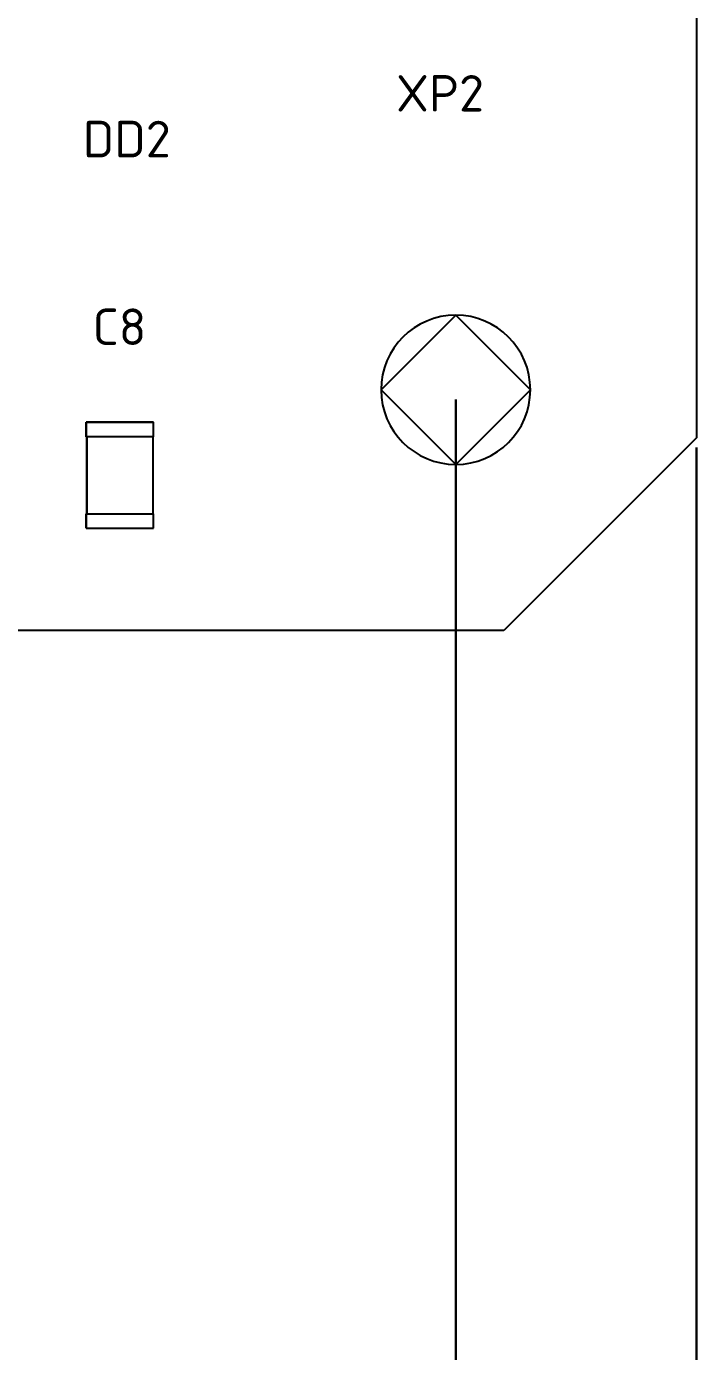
# Model space of a CAD drawing. Header units: inches. Extents: x 5 to 415, y -593 to 71.
# Drawn here: x 132.2 to 160, y -534 to -478.9 of the extents above; entities that cross this region are included whole.
import ezdxf

# ---------------------------------------------------------------- set-up
doc = ezdxf.new("R2010")
doc.units = ezdxf.units.IN
doc.header["$MEASUREMENT"] = 0
doc.styles.add('ISOCPEUR0', font='isocpeur.ttf', dxfattribs={"height": 3.704167})

msp = doc.modelspace()

# ---------------------------------------------------------------- linework, layer by layer
at = {"color": 18, "true_color": 0x000000}
for p, q in [((160, -422), (160, -496)), ((150, -490.9), (146.9, -494)), ((153.1, -494), (150, -490.9)), ((146.9, -494), (150, -497.1)), ((150, -497.1), (153.1, -494)), ((150, -494.4), (150, -551.913)), ((150, -551.913), (150, -494.4)), ((137.45, -495.35), (134.65, -495.35)), ((134.65, -495.35), (134.65, -495.95)), ((134.65, -495.95), (134.65, -495.35)), ((134.65, -495.35), (137.45, -495.35)), ((137.45, -495.95), (137.45, -495.35)), ((137.45, -495.95), (137.45, -495.35)), ((134.65, -495.95), (134.672, -495.95)), ((137.45, -495.95), (134.65, -495.95)), ((134.672, -495.95), (134.672, -499.15)), ((134.672, -499.15), (134.672, -495.95)), ((137.43, -499.15), (137.43, -495.95)), ((137.43, -495.95), (137.45, -495.95)), ((137.43, -499.15), (137.43, -495.95)), ((160, -496), (152, -504)), ((160, -496.4), (160, -560.532)), ((160, -560.532), (160, -496.4)), ((134.672, -499.15), (134.65, -499.15)), ((134.65, -499.15), (134.65, -499.75)), ((134.65, -499.75), (134.65, -499.15)), ((134.65, -499.15), (137.45, -499.15)), ((137.45, -499.15), (137.43, -499.15)), ((137.45, -499.75), (137.45, -499.15)), ((137.45, -499.75), (137.45, -499.15)), ((134.65, -499.75), (137.45, -499.75)), ((134.65, -499.75), (137.45, -499.75)), ((152, -504), (78, -504))]:
    msp.add_line(p, q, dxfattribs=at)
at = {"color": 7, "true_color": 0xffffff}
for p, q in [((137.45, -495.35), (134.65, -495.35)), ((134.65, -495.35), (134.65, -495.95)), ((134.65, -495.95), (134.65, -495.35)), ((134.65, -495.35), (137.45, -495.35)), ((137.45, -495.95), (137.45, -495.35)), ((137.45, -495.95), (137.45, -495.35)), ((134.65, -495.95), (134.672, -495.95)), ((137.45, -495.95), (134.65, -495.95)), ((134.672, -495.95), (134.672, -499.15)), ((134.672, -499.15), (134.672, -495.95)), ((137.43, -499.15), (137.43, -495.95)), ((137.43, -495.95), (137.45, -495.95)), ((137.43, -499.15), (137.43, -495.95)), ((134.672, -499.15), (134.65, -499.15)), ((134.65, -499.15), (134.65, -499.75)), ((134.65, -499.75), (134.65, -499.15)), ((134.65, -499.15), (137.45, -499.15)), ((137.45, -499.15), (137.43, -499.15)), ((137.45, -499.75), (137.45, -499.15)), ((137.45, -499.75), (137.45, -499.15)), ((134.65, -499.75), (137.45, -499.75)), ((134.65, -499.75), (137.45, -499.75))]:
    msp.add_line(p, q, dxfattribs=at)
at = {"color": 18, "true_color": 0x000000}
for start, end in [(90, 180), (0, 90), (180, 270), (270, 0)]:
    msp.add_arc((150, -494), 3.1, start, end, dxfattribs=at)

# ---------------------------------------------------------------- texts
at = {"color": 18, "true_color": 0x000000, "style": 'ISOCPEUR0'}
for s, p in [('XP2', (147.521, -482.441)), ('DD2', (134.515, -484.341)), ('C8', (134.916, -492.141))]:
    msp.add_text(s, height=1.5158, dxfattribs=at).set_placement(p)

doc.saveas('drawing.dxf')
